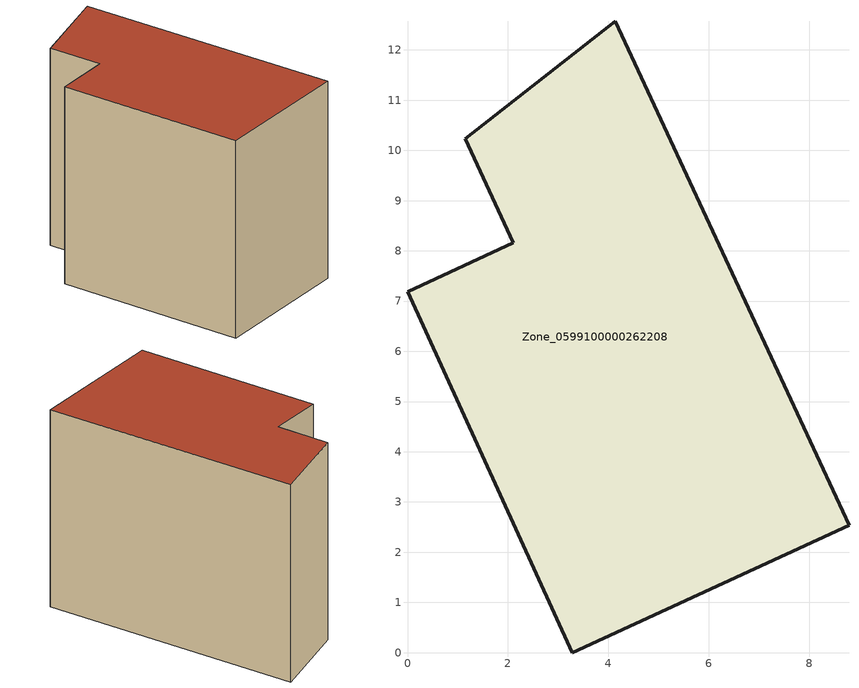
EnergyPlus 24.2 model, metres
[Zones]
Zone_0599100000262208
 floor ground (C_G): 8.79,2.54 3.28,0 0,7.19 2.1,8.16 1.15,10.23 4.14,12.57 z0
 wall outside (C_F): 3.28,0 8.79,2.54 4.14,12.57 1.15,10.23 2.1,8.16 0,7.19 3.28,0 z0:8.37
 roof outside (C_R): 0,7.19 3.28,0 8.79,2.54 4.14,12.57 1.15,10.23 2.1,8.16 z8.37
[BUILDING]
Pand.0599100000262208: North Axis=0; Terrain=City; Loads Convergence Tolerance Value=0.04; Temperature Convergence Tolerance Value=0.4; Solar Distribution=FullExterior; Maximum Number of Warmup Days=25; Minimum Number of Warmup Days=1
[Site:Location]
Rotterdam.The.Hague.AP_ZH_NLD Design_Conditions: Latitude=51.96; Longitude=4.45; Time Zone=1; Elevation=-4.5
[SITE:GROUNDTEMPERATURE:BUILDINGSURFACE]
18, 18, 18, 18, 18, 18, 18, 18, 18, 18, 18, 18
[MATERIAL] Thermal Absorptance=0.9; Solar Absorptance=0.7; Visible Absorptance=0.7
Name | Roughness | Thickness | Conductivity | Density | Specific Heat
G.TI.1946-1964 | MediumSmooth | 0.15 | 1 | 540 | 1210
F.TI.1946-1964 | Rough | 0.3 | 0.857143 | 1920 | 840
R.TI.1946-1964 | MediumRough | 0.2 | 0.277778 | 1500 | 1000
[CONSTRUCTION]
C_G: G.TI.1946-1964
C_F: F.TI.1946-1964
C_R: R.TI.1946-1964
[ZONE]
Zone_0599100000262208: Type=1; Multiplier=1; Ceiling Height=Autocalculate; Volume=Autocalculate; Floor Area=autocalculate; Part of Total Floor Area=Yes
[ZONEINFILTRATION:DESIGNFLOWRATE]
Infil_Zone_0599100000262208: Zone or ZoneList or Space or SpaceList=Zone_0599100000262208; Schedule=AlwaysOn; Design Flow Rate Calculation Method=Flow/Area; Flow Rate per Floor Area=0.003; Constant Term Coefficient=1; Temperature Term Coefficient=0; Velocity Term Coefficient=0; Velocity Squared Term Coefficient=0
[HVACTEMPLATE:ZONE:IDEALLOADSAIRSYSTEM]
Zone_0599100000262208: Maximum Heating Supply Air Temperature=50; Minimum Cooling Supply Air Temperature=13; Maximum Heating Supply Air Humidity Ratio=0.0156; Minimum Cooling Supply Air Humidity Ratio=0.0077; Heating Limit=NoLimit; Cooling Limit=NoLimit; Dehumidification Control Type=ConstantSensibleHeatRatio; Cooling Sensible Heat Ratio=0.7; Dehumidification Setpoint=60; Humidification Control Type=None; Humidification Setpoint=30; Outdoor Air Method=None; Outdoor Air Flow Rate per Person=0.00944; Outdoor Air Flow Rate per Zone Floor Area=0; Outdoor Air Flow Rate per Zone=0; Demand Controlled Ventilation Type=None; Outdoor Air Economizer Type=NoEconomizer; Heat Recovery Type=None; Sensible Heat Recovery Effectiveness=0.7; Latent Heat Recovery Effectiveness=0.65
[ZONECONTROL:THERMOSTAT]
ThermostatControl_Zone_0599100000262208: Zone or ZoneList=Zone_0599100000262208; Control Type Schedule=DualSetpointControlType; Control 1=Thermostat_Zone_0599100000262208; Temperature Difference Between Cutout And Setpoint=0
[THERMOSTATSETPOINT:DUALSETPOINT]
Thermostat_Zone_0599100000262208: Heating Setpoint Temperature Schedule=HeatingSetpoint_Zone_0599100000262208; Cooling Setpoint Temperature Schedule=CoolingSetpoint_Zone_0599100000262208
[SCHEDULE:COMPACT]
HeatingSetpoint_Zone_0599100000262208: Through: 12/31, For: AllDays, Until: 24:00, 21
CoolingSetpoint_Zone_0599100000262208: Through: 12/31, For: AllDays, Until: 24:00, 24
DualSetpointControlType: Through: 12/31, For: AllDays, Until: 24:00, 4
AlwaysOn: Through: 12/31, For: AllDays, Until: 24:00, 1
